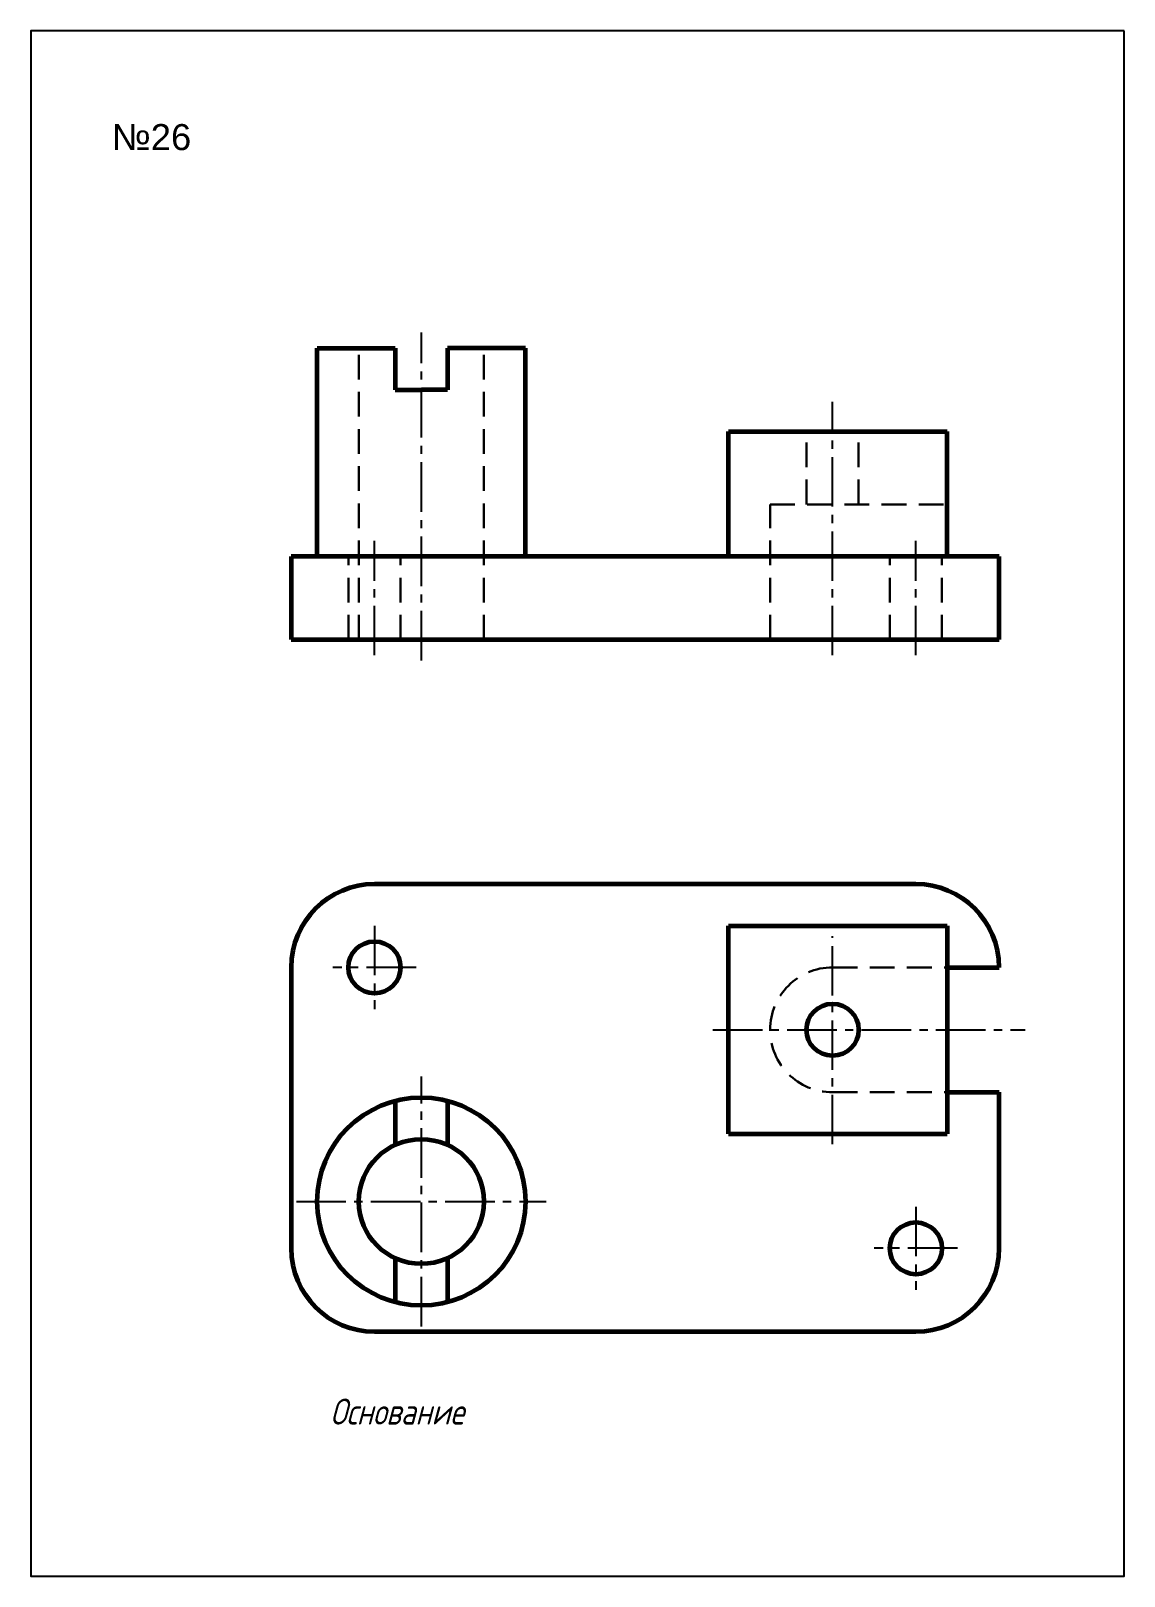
# Model space of a CAD drawing. Header units: millimetres. Extents: x 0 to 210, y 0 to 297.
import ezdxf

# ---------------------------------------------------------------- set-up
doc = ezdxf.new("R2010")
doc.units = ezdxf.units.MM
doc.header["$LTSCALE"] = 0.5
doc.linetypes.add('CENTER2', pattern=[28.575, 19.05, -3.175, 3.175, -3.175])
doc.linetypes.add('DASHED2', pattern=[9.525, 6.35, -3.175])
doc.layers.get('0').update_dxf_attribs({"linetype": 'CONTINUOUS'})
doc.layers.get('Defpoints').update_dxf_attribs({"linetype": 'CONTINUOUS'})
doc.styles.get("Standard").update_dxf_attribs({"font": 'isocpeur.ttf', "width": 0.8, "oblique": 15})
doc.styles.add('АРИАЛ-5(1)', font='ARIAL.TTF', dxfattribs={"height": 5})

msp = doc.modelspace()

# ---------------------------------------------------------------- linework, layer by layer
msp.add_line((0, 297), (0, 297))
at = {"linetype": 'CENTER2'}
for p, q in [((75, 176), (75, 239)), ((154, 177), (154, 225.68)), ((66, 177), (66, 199)), ((170, 177), (170, 199)), ((66, 125), (66, 109)), ((154, 83), (154, 123)), ((74, 117), (58, 117)), ((131, 105), (191, 105)), ((75, 48), (75, 96)), ((51, 72), (99, 72)), ((170, 71), (170, 55)), ((178, 63), (162, 63))]:
    msp.add_line(p, q, dxfattribs=at)
at = {"color": 7, "lineweight": 60, "ltscale": 0.5}
for p, q in [((55, 196), (55, 236)), ((55, 236), (70, 236)), ((70, 236), (70, 228)), ((95, 236), (80, 236)), ((80, 236), (80, 228)), ((95, 196), (95, 236)), ((70, 228), (75, 228)), ((80, 228), (75, 228)), ((134, 196), (134, 220)), ((134, 220), (176, 220)), ((176, 196), (176, 220)), ((186, 196), (50, 196)), ((50, 196), (50, 180)), ((186, 180), (186, 196)), ((50, 180), (186, 180)), ((170, 133), (66, 133)), ((134, 125), (176, 125)), ((134, 85), (134, 125)), ((176, 125), (176, 85)), ((50, 117), (50, 63)), ((176, 117), (186, 117)), ((176, 93), (186, 93)), ((186, 63), (186, 93)), ((70, 91.36), (70, 82.91)), ((80, 91.36), (80, 82.91)), ((134, 85), (176, 85)), ((70, 61.09), (70, 52.64)), ((80, 61.09), (80, 52.64)), ((66, 47), (170, 47))]:
    msp.add_line(p, q, dxfattribs=at)
at = {"color": 7, "linetype": 'DASHED2', "lineweight": 30, "ltscale": 1.5}
for p, q in [((63, 180), (63, 236)), ((87, 180), (87, 236)), ((149, 206), (149, 220)), ((159, 206), (159, 220)), ((142, 180), (142, 206)), ((142, 206), (176, 206)), ((61, 180), (61, 196)), ((71, 180), (71, 196)), ((165, 180), (165, 196)), ((175, 180), (175, 196)), ((154, 117), (175.83, 117)), ((154, 93), (175.68, 93))]:
    msp.add_line(p, q, dxfattribs=at)
at = {"linetype": 'Continuous', "lineweight": -3}
msp.add_line((65, 133), (66, 133), dxfattribs=at)
at = {"color": 7, "lineweight": 60, "ltscale": 0.5}
for centre, radius in [((66, 117), 5), ((154, 105), 5), ((75, 72), 20), ((75, 72), 12), ((170, 63), 5)]:
    msp.add_circle(centre, radius, dxfattribs=at)
for centre, start, end in [((66, 117), 90, 180), ((170, 117), 0, 90), ((66, 63), 180, 270), ((170, 63), 270, 0)]:
    msp.add_arc(centre, 16, start, end, dxfattribs=at)
at = {"color": 7, "linetype": 'DASHED2', "lineweight": 30, "ltscale": 1.5}
msp.add_arc((154, 105), 12, 90, 270, dxfattribs=at)
at = {"layer": 'Defpoints'}
msp.add_lwpolyline([(210, 297), (0, 297), (0, 0), (210, 0)], close=True, dxfattribs=at)

# ---------------------------------------------------------------- texts
at = {"color": 7, "linetype": 'Continuous', "lineweight": -3, "style": 'АРИАЛ-5(1)'}
msp.add_text('№26', height=5, dxfattribs=at).set_placement((15.53, 274.09))
at = {"oblique": 15, "width": 0.8}
msp.add_text('Основание', height=5, dxfattribs=at).set_placement((57.47, 29.12))

doc.saveas('drawing.dxf')
